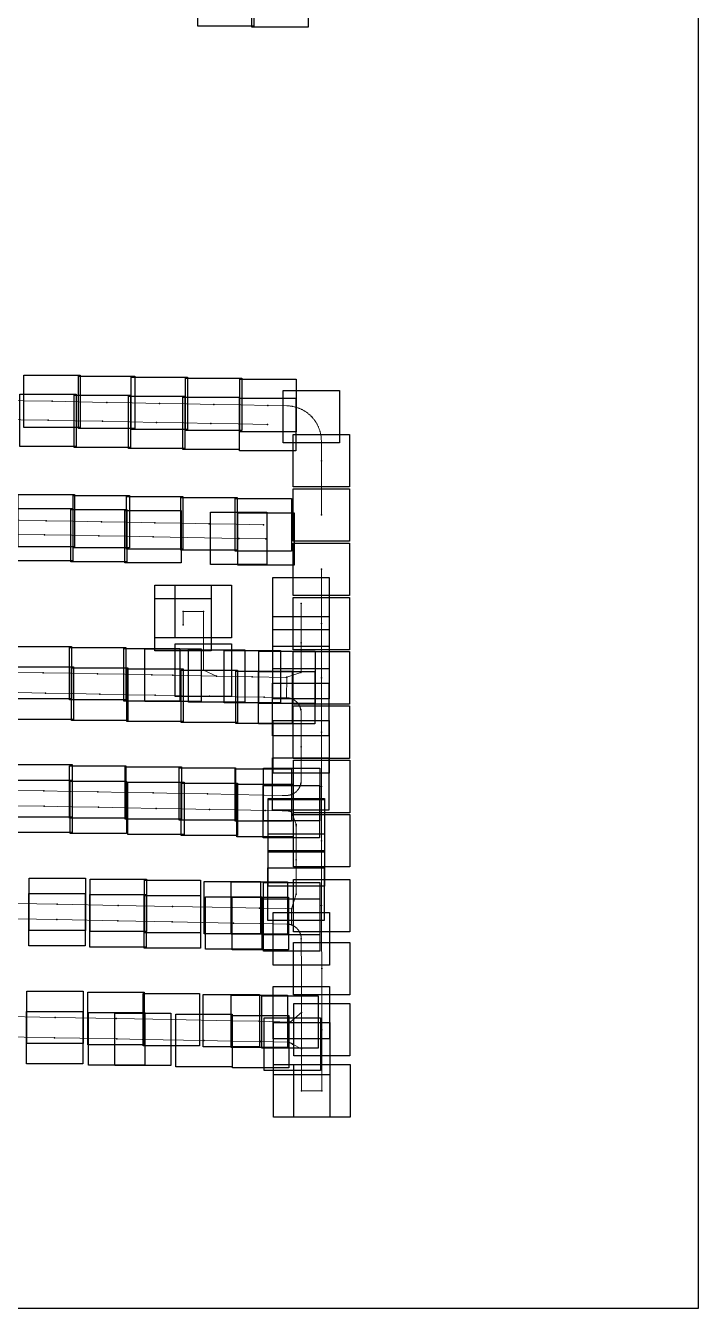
# Model space of a CAD drawing. Header units: millimetres. Extents: x 881174 to 1703730, y 372762 to 704197.
# Drawn here: x 885523 to 887011, y 665064 to 667898 of the extents above; entities that cross this region are included whole.
import ezdxf

# ---------------------------------------------------------------- set-up
doc = ezdxf.new("R2010")
doc.units = ezdxf.units.MM
for name, color, linetype, lineweight in [('2Block', 190, 'Continuous', 30), ('Capa1', 190, 'Continuous', 30), ('Exercise01', 190, 'Continuous', 30)]:
    doc.layers.add(name, color=color, linetype=linetype, lineweight=lineweight)
doc.layers.add('Polyline01', color=7, linetype='Continuous', lineweight=60, true_color=0xa451a4)

msp = doc.modelspace()

# ---------------------------------------------------------------- linework, layer by layer
at = {"layer": '2Block', "ltscale": 1.5}
for points in [[(885903.9, 668013.2), (886028.4, 668013.2), (886028.4, 667897.2), (885903.9, 667897.2)], [(886023.9, 668010.9), (886148.4, 668010.9), (886148.4, 667895), (886023.9, 667895)], [(885519.6, 667126.1), (885644.1, 667126.1), (885644.1, 667010.2), (885519.6, 667010.2)], [(885640.5, 667123.8), (885765, 667123.8), (885765, 667007.9), (885640.5, 667007.9)], [(885757.1, 667121.6), (885881.6, 667121.6), (885881.6, 667005.7), (885757.1, 667005.7)], [(885877.1, 667119.3), (886001.5, 667119.3), (886001.5, 667003.4), (885877.1, 667003.4)], [(885997, 667117), (886121.5, 667117), (886121.5, 667001.1), (885997, 667001.1)], [(885510.9, 667084.3), (885635.4, 667084.3), (885635.4, 666968.3), (885510.9, 666968.3)], [(885630.9, 667082), (885755.4, 667082), (885755.4, 666966.1), (885630.9, 666966.1)], [(885750.9, 667079.7), (885875.4, 667079.7), (885875.4, 666963.8), (885750.9, 666963.8)], [(885870.9, 667077.4), (885995.4, 667077.4), (885995.4, 666961.5), (885870.9, 666961.5)], [(885996.2, 667075), (886120.7, 667075), (886120.7, 666959.1), (885996.2, 666959.1)], [(886093.3, 667092.4), (886217.8, 667092.4), (886217.8, 666976.5), (886093.3, 666976.5)], [(886115.2, 666995), (886239.7, 666995), (886239.7, 666879.1), (886115.2, 666879.1)], [(886115.2, 666875), (886239.7, 666875), (886239.7, 666759.1), (886115.2, 666759.1)], [(885506.7, 666862.3), (885631.2, 666862.3), (885631.2, 666746.4), (885506.7, 666746.4)], [(885628.7, 666860), (885753.2, 666860), (885753.2, 666744.1), (885628.7, 666744.1)], [(885746.7, 666857.8), (885871.2, 666857.8), (885871.2, 666741.8), (885746.7, 666741.8)], [(885866.7, 666855.5), (885991.2, 666855.5), (885991.2, 666739.5), (885866.7, 666739.5)], [(885986.8, 666853.2), (886111.3, 666853.2), (886111.3, 666737.2), (885986.8, 666737.2)], [(885503.1, 666831.4), (885627.6, 666831.4), (885627.6, 666715.5), (885503.1, 666715.5)], [(885623.1, 666829.1), (885747.6, 666829.1), (885747.6, 666713.2), (885623.1, 666713.2)], [(885743.1, 666826.8), (885867.6, 666826.8), (885867.6, 666710.9), (885743.1, 666710.9)], [(885932.4, 666823.2), (886056.9, 666823.2), (886056.9, 666707.3), (885932.4, 666707.3)], [(885992.4, 666822.1), (886116.9, 666822.1), (886116.9, 666706.1), (885992.4, 666706.1)], [(886115.3, 666755), (886239.8, 666755), (886239.8, 666639.1), (886115.3, 666639.1)], [(886070.3, 666679.2), (886194.8, 666679.2), (886194.8, 666563.3), (886070.3, 666563.3)], [(885809.3, 666661.8), (885933.8, 666661.8), (885933.8, 666545.8), (885809.3, 666545.8)], [(885854.3, 666661.8), (885978.8, 666661.8), (885978.8, 666545.8), (885854.3, 666545.8)], [(885809.2, 666632.5), (885933.7, 666632.5), (885933.7, 666516.6), (885809.2, 666516.6)], [(886115.3, 666635), (886239.8, 666635), (886239.8, 666519.1), (886115.3, 666519.1)], [(886070.4, 666592.7), (886194.8, 666592.7), (886194.8, 666476.8), (886070.4, 666476.8)], [(885500.3, 666526.4), (885624.8, 666526.4), (885624.8, 666410.5), (885500.3, 666410.5)], [(885620.3, 666524.1), (885744.8, 666524.1), (885744.8, 666408.2), (885620.3, 666408.2)], [(885740.3, 666521.8), (885864.8, 666521.8), (885864.8, 666405.9), (885740.3, 666405.9)], [(885786.9, 666520.9), (885911.4, 666520.9), (885911.4, 666405), (885786.9, 666405)], [(885854.4, 666532), (885978.9, 666532), (885978.9, 666416.1), (885854.4, 666416.1)], [(885883.5, 666519.1), (886008, 666519.1), (886008, 666403.2), (885883.5, 666403.2)], [(885962.4, 666517.6), (886086.9, 666517.6), (886086.9, 666401.6), (885962.4, 666401.6)], [(886039, 666516.2), (886163.5, 666516.2), (886163.5, 666400.3), (886039, 666400.3)], [(886069.8, 666527), (886194.3, 666527), (886194.3, 666411), (886069.8, 666411)], [(886115.4, 666515), (886239.9, 666515), (886239.9, 666399.1), (886115.4, 666399.1)], [(885505, 666481.3), (885629.4, 666481.3), (885629.4, 666365.4), (885505, 666365.4)], [(885625, 666479), (885749.4, 666479), (885749.4, 666363.1), (885625, 666363.1)], [(885747.4, 666476.7), (885871.9, 666476.7), (885871.9, 666360.7), (885747.4, 666360.7)], [(885867.4, 666474.4), (885991.9, 666474.4), (885991.9, 666358.5), (885867.4, 666358.5)], [(885988.6, 666472.1), (886113.1, 666472.1), (886113.1, 666356.1), (885988.6, 666356.1)], [(886038.1, 666471.1), (886162.6, 666471.1), (886162.6, 666355.2), (886038.1, 666355.2)], [(886069.7, 666445), (886194.2, 666445), (886194.2, 666329.1), (886069.7, 666329.1)], [(886115.4, 666395), (886239.9, 666395), (886239.9, 666279.1), (886115.4, 666279.1)], [(886070.5, 666362.7), (886194.9, 666362.7), (886194.9, 666246.7), (886070.5, 666246.7)], [(886069.6, 666280.6), (886194.1, 666280.6), (886194.1, 666164.7), (886069.6, 666164.7)], [(885501.6, 666265.3), (885626.1, 666265.3), (885626.1, 666149.4), (885501.6, 666149.4)], [(885620.8, 666263), (885745.3, 666263), (885745.3, 666147.1), (885620.8, 666147.1)], [(885743.3, 666260.7), (885867.8, 666260.7), (885867.8, 666144.8), (885743.3, 666144.8)], [(885863.3, 666258.4), (885987.8, 666258.4), (885987.8, 666142.5), (885863.3, 666142.5)], [(885987.1, 666256.1), (886111.6, 666256.1), (886111.6, 666140.1), (885987.1, 666140.1)], [(886049.3, 666257.3), (886173.8, 666257.3), (886173.8, 666141.4), (886049.3, 666141.4)], [(886115.5, 666275), (886240, 666275), (886240, 666159.1), (886115.5, 666159.1)], [(885502.2, 666231.3), (885626.7, 666231.3), (885626.7, 666115.4), (885502.2, 666115.4)], [(885622.1, 666229), (885746.6, 666229), (885746.6, 666113.1), (885622.1, 666113.1)], [(885749.7, 666226.6), (885874.2, 666226.6), (885874.2, 666110.6), (885749.7, 666110.6)], [(885867.7, 666224.3), (885992.2, 666224.3), (885992.2, 666108.4), (885867.7, 666108.4)], [(885990.7, 666222), (886115.2, 666222), (886115.2, 666106.1), (885990.7, 666106.1)], [(886048.8, 666219.1), (886173.3, 666219.1), (886173.3, 666103.2), (886048.8, 666103.2)], [(886059.5, 666190.8), (886184, 666190.8), (886184, 666074.9), (886059.5, 666074.9)], [(886059.5, 666187.9), (886184, 666187.9), (886184, 666071.9), (886059.5, 666071.9)], [(886115.5, 666155), (886240, 666155), (886240, 666039.1), (886115.5, 666039.1)], [(886059.5, 666112.7), (886184, 666112.7), (886184, 665996.7), (886059.5, 665996.7)], [(886059.3, 666037), (886183.8, 666037), (886183.8, 665921.1), (886059.3, 665921.1)], [(885531.1, 666014.7), (885655.5, 666014.7), (885655.5, 665898.8), (885531.1, 665898.8)], [(885666, 666012.1), (885790.5, 666012.1), (885790.5, 665896.2), (885666, 665896.2)], [(885786, 666009.9), (885910.5, 666009.9), (885910.5, 665893.9), (885786, 665893.9)], [(885918, 666007.3), (886042.5, 666007.3), (886042.5, 665891.4), (885918, 665891.4)], [(885978, 666006.2), (886102.5, 666006.2), (886102.5, 665890.3), (885978, 665890.3)], [(886049.2, 666005), (886173.7, 666005), (886173.7, 665889.1), (886049.2, 665889.1)], [(886115.6, 666011.6), (886240.1, 666011.6), (886240.1, 665895.7), (886115.6, 665895.7)], [(885530.4, 665980.7), (885654.9, 665980.7), (885654.9, 665864.8), (885530.4, 665864.8)], [(885665.3, 665978.1), (885789.8, 665978.1), (885789.8, 665862.2), (885665.3, 665862.2)], [(885785.3, 665975.9), (885909.8, 665975.9), (885909.8, 665859.9), (885785.3, 665859.9)], [(885920.9, 665973.3), (886045.4, 665973.3), (886045.4, 665857.3), (885920.9, 665857.3)], [(885980.3, 665972.2), (886104.8, 665972.2), (886104.8, 665856.2), (885980.3, 665856.2)], [(886049.2, 665969), (886173.7, 665969), (886173.7, 665853.1), (886049.2, 665853.1)], [(886070.8, 665938.2), (886195.3, 665938.2), (886195.3, 665822.2), (886070.8, 665822.2)], [(886115.9, 665872.5), (886240.4, 665872.5), (886240.4, 665756.5), (886115.9, 665756.5)], [(886071.1, 665775.1), (886195.6, 665775.1), (886195.6, 665659.2), (886071.1, 665659.2)], [(885526.3, 665764.8), (885650.7, 665764.8), (885650.7, 665648.8), (885526.3, 665648.8)], [(885661.2, 665762.2), (885785.7, 665762.2), (885785.7, 665646.2), (885661.2, 665646.2)], [(885783.2, 665759.9), (885907.7, 665759.9), (885907.7, 665643.9), (885783.2, 665643.9)], [(885916.2, 665757.3), (886040.7, 665757.3), (886040.7, 665641.4), (885916.2, 665641.4)], [(885977.7, 665756.2), (886102.2, 665756.2), (886102.2, 665640.2), (885977.7, 665640.2)], [(886046.1, 665754.5), (886170.6, 665754.5), (886170.6, 665638.6), (886046.1, 665638.6)], [(885525.4, 665719.8), (885649.9, 665719.8), (885649.9, 665603.8), (885525.4, 665603.8)], [(885662.7, 665717.2), (885787.2, 665717.2), (885787.2, 665601.2), (885662.7, 665601.2)], [(885720.4, 665716.1), (885844.9, 665716.1), (885844.9, 665600.1), (885720.4, 665600.1)], [(885855.3, 665713.5), (885979.8, 665713.5), (885979.8, 665597.5), (885855.3, 665597.5)], [(886116.2, 665737.5), (886240.7, 665737.5), (886240.7, 665621.5), (886116.2, 665621.5)], [(885980.7, 665711.1), (886105.2, 665711.1), (886105.2, 665595.2), (885980.7, 665595.2)], [(886051.2, 665705.7), (886175.7, 665705.7), (886175.7, 665589.7), (886051.2, 665589.7)], [(886071.4, 665695.5), (886195.9, 665695.5), (886195.9, 665579.6), (886071.4, 665579.6)], [(886071.5, 665602.4), (886196, 665602.4), (886196, 665486.4), (886071.5, 665486.4)], [(886116.5, 665602.5), (886241, 665602.5), (886241, 665486.5), (886116.5, 665486.5)]]:
    msp.add_lwpolyline(points, close=True, dxfattribs=at)
at = {"layer": 'Capa1', "color": 1}
for p in [(885581.9, 667068.2), (885702.7, 667065.9), (885819.3, 667063.6), (885939.3, 667061.4), (886059.3, 667059.1), (885573.2, 667026.3), (885693.2, 667024), (885813.2, 667021.7), (885933.2, 667019.5), (886058.5, 667017.1), (886155.5, 667034.5), (886177.4, 666937), (885569, 666804.4), (885691, 666802), (885809, 666799.8), (885929, 666797.5), (886049.1, 666795.2), (886177.5, 666817), (885565.4, 666773.4), (885685.4, 666771.1), (885805.4, 666768.9), (885994.6, 666765.2), (886054.6, 666764.1), (886177.5, 666697), (886132.6, 666621.3), (885871.6, 666603.8), (885916.6, 666603.8), (885871.5, 666574.6), (886177.6, 666577), (886132.6, 666534.7), (885562.6, 666468.4), (885682.6, 666466.1), (885802.6, 666463.9), (885849.2, 666463), (885916.6, 666474), (885945.8, 666461.1), (886024.7, 666459.6), (886101.2, 666458.3), (886132.1, 666469), (886177.6, 666457), (885567.2, 666423.3), (885687.2, 666421), (885809.7, 666418.7), (885929.7, 666416.4), (886050.9, 666414.1), (886100.4, 666413.2), (886131.9, 666387.1), (886177.7, 666337), (886132.7, 666304.7), (886131.9, 666222.7), (885563.8, 666207.4), (885683.1, 666205.1), (885805.6, 666202.7), (885925.6, 666200.5), (886049.3, 666198.1), (886111.5, 666199.3), (886177.7, 666217), (885564.5, 666173.3), (885684.4, 666171), (885811.9, 666168.6), (885929.9, 666166.4), (886053, 666164), (886111.1, 666161.1), (886121.8, 666132.9), (886121.8, 666129.9), (886177.8, 666097), (886121.7, 666054.7), (886121.6, 665979.1), (885593.3, 665956.7), (885728.3, 665954.2), (885848.3, 665951.9), (885980.3, 665949.4), (886040.3, 665948.2), (886111.4, 665947), (886177.9, 665953.7), (885592.6, 665922.8), (885727.6, 665920.2), (885847.6, 665917.9), (885983.1, 665915.3), (886042.5, 665914.2), (886111.4, 665911.1), (886133, 665880.2), (886178.2, 665814.5), (886133.3, 665717.2), (885588.5, 665706.8), (885723.5, 665704.2), (885845.5, 665701.9), (885978.4, 665699.4), (886040, 665698.2), (886108.3, 665696.5), (885587.6, 665661.8), (885724.9, 665659.2), (885782.6, 665658.1), (885917.6, 665655.5), (886178.5, 665679.5), (886043, 665653.1), (886113.5, 665647.7), (886133.7, 665637.5), (886133.8, 665544.4), (886178.8, 665544.5)]:
    msp.add_point(p, dxfattribs=at)
at = {"layer": 'Exercise01', "ltscale": 1.5}
msp.add_lwpolyline([(881173.9, 665063.8), (887011, 665063.8), (887011, 673564.4), (881173.9, 673564.4)], close=True, dxfattribs=at)
at = {"layer": 'Polyline01', "lineweight": 0}
for points in [[(885459.3, 667070.5), (885519.3, 667069.4), (885581.9, 667068.2)], [(885581.9, 667068.2), (885639.3, 667067.1), (885702.7, 667065.9)], [(885702.7, 667065.9), (885759.3, 667064.8), (885819.3, 667063.6)], [(885819.3, 667063.6), (885879.3, 667062.5), (885939.3, 667061.4)], [(885939.3, 667061.4), (885999.3, 667060.2), (886059.3, 667059.1)], [(886059.3, 667059.1), (886100.9, 667058.3), (886103, 667058.2), (886104.3, 667058.1), (886105.7, 667058), (886107.1, 667057.9), (886108.4, 667057.8), (886109.8, 667057.6), (886111.1, 667057.4), (886112.5, 667057.2), (886113.8, 667057), (886115.1, 667056.7), (886117, 667056.3), (886118.3, 667056), (886119.6, 667055.6), (886120.9, 667055.3), (886122.2, 667054.9), (886123.5, 667054.5), (886124.8, 667054), (886126.1, 667053.6), (886127.4, 667053.1), (886128.6, 667052.6), (886129.9, 667052.1), (886131.1, 667051.5), (886132.4, 667051), (886133.6, 667050.4), (886134.8, 667049.8), (886136, 667049.1), (886137.2, 667048.5), (886138.4, 667047.8), (886139.6, 667047.1), (886140.8, 667046.4), (886141.9, 667045.7), (886143, 667044.9), (886144.2, 667044.2), (886145.3, 667043.4), (886146.4, 667042.6), (886147.4, 667041.7), (886148.5, 667040.9), (886149.6, 667040), (886150.6, 667039.1), (886151.6, 667038.2), (886152.6, 667037.3), (886153.6, 667036.4), (886154.6, 667035.4), (886155.5, 667034.5)], [(885454.1, 667028.6), (885513.2, 667027.5), (885573.2, 667026.3)], [(885573.2, 667026.3), (885633.2, 667025.2), (885693.2, 667024)], [(885693.2, 667024), (885753.2, 667022.9), (885813.2, 667021.7)], [(885813.2, 667021.7), (885873.2, 667020.6), (885933.2, 667019.5)], [(885933.2, 667019.5), (885993.2, 667018.3), (886058.5, 667017.1)], [(886155.5, 667034.5), (886156.8, 667033.1), (886157.7, 667032.1), (886158.6, 667031.1), (886159.5, 667030), (886160.3, 667029), (886161.2, 667027.9), (886162, 667026.8), (886162.8, 667025.7), (886163.6, 667024.6), (886164.4, 667023.5), (886165.1, 667022.3), (886165.8, 667021.2), (886166.5, 667020), (886167.2, 667018.8), (886167.9, 667017.6), (886168.5, 667016.4), (886169.1, 667015.2), (886169.7, 667014), (886170.3, 667012.8), (886170.9, 667011.5), (886171.4, 667010.3), (886171.9, 667009), (886172.4, 667007.7), (886172.9, 667006.5), (886173.3, 667005.2), (886173.7, 667003.9), (886174.1, 667002.6), (886174.5, 667001.3), (886174.9, 667000), (886175.2, 666998.6), (886175.5, 666997.3), (886175.8, 666996), (886176.1, 666994.6), (886176.3, 666993.3), (886176.6, 666991.2), (886176.8, 666989.8), (886177, 666988.5), (886177.1, 666987.1), (886177.2, 666985.8), (886177.3, 666984.4), (886177.3, 666983), (886177.4, 666981.7), (886177.4, 666980.3), (886177.4, 666937)], [(886177.4, 666937), (886177.5, 666817)], [(885449, 666806.6), (885509, 666805.5), (885569, 666804.4)], [(885569, 666804.4), (885629, 666803.2), (885691, 666802)], [(885691, 666802), (885749, 666800.9), (885809, 666799.8)], [(885809, 666799.8), (885869, 666798.6), (885929, 666797.5)], [(885929, 666797.5), (885989, 666796.4), (886049.1, 666795.2)], [(885449.5, 666775.7), (885505.4, 666774.6), (885565.4, 666773.4)], [(885565.4, 666773.4), (885625.4, 666772.3), (885685.4, 666771.1)], [(885685.4, 666771.1), (885745.4, 666770), (885805.4, 666768.9)], [(885805.4, 666768.9), (885994.6, 666765.2)], [(885994.6, 666765.2), (886054.6, 666764.1)], [(886132.6, 666534.7), (886132.6, 666594.8), (886132.6, 666621.3)], [(885871.6, 666603.8), (885871.5, 666574.6)], [(885916.6, 666603.8), (885871.6, 666603.8)], [(885916.6, 666474), (885916.6, 666538.5), (885916.6, 666603.8)], [(885562.6, 666468.4), (885502.6, 666469.6), (885442.6, 666470.7)], [(885682.6, 666466.1), (885622.6, 666467.3), (885562.6, 666468.4)], [(885802.6, 666463.9), (885742.6, 666465), (885682.6, 666466.1)], [(885849.2, 666463), (885802.6, 666463.9)], [(885945.8, 666461.1), (885849.2, 666463)], [(886024.7, 666459.6), (885945.8, 666461.1)], [(886101.2, 666458.3), (886101.1, 666458.2), (886100.7, 666458.2), (886100.4, 666458.2), (886100, 666458.2), (886099.6, 666458.2), (886099.2, 666458.2), (886024.7, 666459.6)], [(886100.4, 666413.2), (886101.2, 666458.3)], [(886101.2, 666458.3), (886132.1, 666469)], [(885567.2, 666423.3), (885507.2, 666424.5), (885444.7, 666425.7)], [(885687.2, 666421), (885627.2, 666422.2), (885567.2, 666423.3)], [(885809.7, 666418.7), (885747.2, 666419.9), (885687.2, 666421)], [(885929.7, 666416.4), (885869.7, 666417.6), (885809.7, 666418.7)], [(886050.9, 666414.1), (885989.7, 666415.3), (885929.7, 666416.4)], [(886100.4, 666413.2), (886050.9, 666414.1)], [(886131.9, 666387.1), (886131.8, 666387.6), (886131.7, 666388.2), (886131.5, 666388.7), (886131.4, 666389.3), (886131.2, 666389.8), (886131, 666390.4), (886130.9, 666390.9), (886130.7, 666391.5), (886130.5, 666392), (886130.3, 666392.6), (886130, 666393.1), (886129.8, 666393.6), (886129.6, 666394.1), (886129.3, 666394.7), (886129.1, 666395.2), (886128.8, 666395.7), (886128.5, 666396.2), (886128.2, 666396.7), (886127.9, 666397.2), (886127.6, 666397.7), (886127.3, 666398.2), (886127, 666398.6), (886126.7, 666399.1), (886126.4, 666399.6), (886126, 666400), (886125.7, 666400.5), (886125.3, 666401), (886124.9, 666401.4), (886124.6, 666401.8), (886124.2, 666402.3), (886123.8, 666402.7), (886123.4, 666403.1), (886123, 666403.5), (886122.6, 666403.9), (886122.2, 666404.3), (886121.7, 666404.7), (886121.3, 666405.1), (886120.9, 666405.5), (886120.4, 666405.8), (886120, 666406.2), (886119.5, 666406.5), (886119.1, 666406.9), (886118.6, 666407.2), (886118.1, 666407.5), (886117.6, 666407.9), (886117.1, 666408.2), (886116.7, 666408.5), (886116.2, 666408.8), (886115.6, 666409.1), (886115.1, 666409.3), (886114.6, 666409.6), (886114.1, 666409.8), (886113.6, 666410.1), (886113.1, 666410.3), (886112.5, 666410.6), (886112, 666410.8), (886111.5, 666411), (886110.9, 666411.2), (886110.4, 666411.4), (886109.8, 666411.6), (886109.3, 666411.7), (886108.8, 666411.9), (886108.2, 666412.1), (886107.6, 666412.2), (886107.1, 666412.3), (886106.5, 666412.5), (886106, 666412.6), (886105.4, 666412.7), (886104.8, 666412.8), (886104.2, 666412.9), (886103.7, 666412.9), (886103.1, 666413), (886102.5, 666413.1), (886102, 666413.1), (886101.4, 666413.1), (886100.4, 666413.2)], [(886132.7, 666304.7), (886132.7, 666373), (886132.7, 666380.2), (886132.7, 666380.8), (886132.6, 666381.3), (886132.6, 666381.9), (886132.6, 666382.5), (886132.5, 666383.1), (886132.5, 666383.6), (886132.4, 666384.2), (886132.3, 666384.8), (886132.3, 666385.4), (886132.2, 666385.9), (886132.1, 666386.5), (886131.9, 666387.1)], [(886131.9, 666222.7), (886131.7, 666222.1), (886131.6, 666221.6), (886131.4, 666221), (886131.3, 666220.5), (886131.1, 666219.9), (886130.9, 666219.4), (886130.7, 666218.8), (886130.5, 666218.3), (886130.3, 666217.7), (886130.1, 666217.2), (886129.9, 666216.7), (886129.6, 666216.2), (886129.4, 666215.6), (886129.1, 666215.1), (886128.8, 666214.6), (886128.6, 666214.1), (886128.3, 666213.6), (886128, 666213.1), (886127.7, 666212.6), (886127.4, 666212.1), (886127.1, 666211.6), (886126.7, 666211.2), (886126.4, 666210.7), (886126.1, 666210.2), (886125.7, 666209.8), (886125.3, 666209.3), (886125, 666208.9), (886124.6, 666208.5), (886124.2, 666208), (886123.8, 666207.6), (886123.4, 666207.2), (886123, 666206.8), (886122.6, 666206.4), (886122.2, 666206), (886121.8, 666205.6), (886121.4, 666205.2), (886120.9, 666204.8), (886120.5, 666204.5), (886120, 666204.1), (886119.6, 666203.8), (886119.1, 666203.4), (886118.6, 666203.1), (886118.1, 666202.8), (886117.7, 666202.4), (886117.2, 666202.1), (886116.7, 666201.8), (886116.2, 666201.5), (886115.7, 666201.3), (886115.2, 666201), (886114.7, 666200.7), (886114.2, 666200.5), (886113.6, 666200.2), (886113.1, 666200), (886112.6, 666199.7), (886112.1, 666199.5), (886111.5, 666199.3)], [(885563.8, 666207.4), (885503.1, 666208.5), (885440.6, 666209.7)], [(885683.1, 666205.1), (885623.1, 666206.2), (885563.8, 666207.4)], [(885805.6, 666202.7), (885743.1, 666203.9), (885683.1, 666205.1)], [(885925.6, 666200.5), (885865.6, 666201.6), (885805.6, 666202.7)], [(886049.3, 666198.1), (885985.6, 666199.3), (885925.6, 666200.5)], [(886111.5, 666199.3), (886111, 666199.1), (886110.4, 666198.9), (886109.9, 666198.7), (886109.3, 666198.6), (886108.8, 666198.4), (886108.2, 666198.3), (886107.7, 666198.1), (886107.1, 666198), (886106.5, 666197.9), (886106, 666197.7), (886105.4, 666197.6), (886104.8, 666197.5), (886104.3, 666197.5), (886103.7, 666197.4), (886103.1, 666197.3), (886102.6, 666197.3), (886102, 666197.2), (886101.4, 666197.2), (886100.8, 666197.2), (886100.3, 666197.2), (886099.7, 666197.1), (886099.1, 666197.2), (886091, 666197.3), (886049.3, 666198.1)], [(886111.5, 666199.3), (886111.1, 666161.1)], [(885564.5, 666173.3), (885504.9, 666174.5), (885439.9, 666175.7)], [(885684.4, 666171), (885624.9, 666172.2), (885564.5, 666173.3)], [(885811.9, 666168.6), (885744.9, 666169.9), (885684.4, 666171)], [(885929.9, 666166.4), (885869.9, 666167.5), (885811.9, 666168.6)], [(886053, 666164), (885989.9, 666165.2), (885929.9, 666166.4)], [(886111.1, 666161.1), (886110.5, 666161.3), (886110, 666161.5), (886109.4, 666161.7), (886108.9, 666161.9), (886108.3, 666162), (886107.8, 666162.2), (886107.2, 666162.3), (886106.6, 666162.4), (886106.1, 666162.5), (886105.5, 666162.6), (886104.9, 666162.7), (886104.4, 666162.8), (886103.8, 666162.9), (886103.2, 666163), (886102.6, 666163), (886102.1, 666163.1), (886101.5, 666163.1), (886100.5, 666163.1), (886090.6, 666163.3), (886053, 666164)], [(886111.1, 666161.1), (886121.8, 666132.9)], [(886121.7, 666054.7), (886121.8, 666069.4), (886121.8, 666129.9)], [(886121.8, 666129.9), (886121.8, 666132.9)], [(886121.6, 665979.1), (886121.7, 666054.7)], [(886111.4, 665947), (886121.6, 665979.1)], [(885593.3, 665956.7), (885458.3, 665959.3)], [(885728.3, 665954.2), (885593.3, 665956.7)], [(885848.3, 665951.9), (885728.3, 665954.2)], [(885980.3, 665949.4), (885848.3, 665951.9)], [(886040.3, 665948.2), (885980.3, 665949.4)], [(886111.4, 665947), (886097.9, 665947.1), (886040.3, 665948.2)], [(886111.4, 665911.1), (886111.4, 665947)], [(886133.7, 665637.5), (886133.3, 665717.2)], [(885917.6, 665655.5), (885782.6, 665658.1)], [(886133.7, 665637.5), (886113.5, 665647.7)], [(886133.8, 665544.4), (886133.7, 665637.5)], [(886133.8, 665544.4), (886178.8, 665544.5)]]:
    msp.add_lwpolyline(points, dxfattribs=at).dxf.unprotected_set("ltscale", 0)
at = {"layer": 'Polyline01', "lineweight": 0, "flags": 128}
for points in [[(886177.6, 666577), (886177.5, 666697)], [(886177.6, 666457), (886177.6, 666517), (886177.6, 666577)], [(886177.7, 666337), (886177.6, 666457)], [(886177.7, 666217), (886177.7, 666337)], [(886132.7, 666304.7), (886132.7, 666230.1), (886132.7, 666229.5), (886132.7, 666228.9), (886132.7, 666228.4), (886132.7, 666227.8), (886132.6, 666227.2), (886132.5, 666226.6), (886132.5, 666226.1), (886132.4, 666225.5), (886132.3, 666224.9), (886132.2, 666224.4), (886132.1, 666223.8), (886132, 666223.2), (886131.9, 666222.7)], [(886177.8, 666097), (886177.8, 666157), (886177.7, 666217)], [(886177.9, 665953.7), (886177.8, 666037), (886177.8, 666097)], [(886178.2, 665814.5), (886178, 665889.5), (886177.9, 665953.7)], [(885592.6, 665922.8), (885457.6, 665925.3)], [(885727.6, 665920.2), (885592.6, 665922.8)], [(885847.6, 665917.9), (885727.6, 665920.2)], [(885983.1, 665915.3), (885847.6, 665917.9)], [(886042.5, 665914.2), (885983.1, 665915.3)], [(886111.4, 665911.1), (886110.7, 665911.3), (886110.2, 665911.5), (886109.6, 665911.7), (886109.1, 665911.8), (886108.5, 665912), (886107.9, 665912.1), (886107.4, 665912.3), (886106.8, 665912.4), (886106.3, 665912.5), (886105.7, 665912.6), (886105.1, 665912.7), (886104.5, 665912.8), (886104, 665912.8), (886103.4, 665912.9), (886102.8, 665913), (886102.3, 665913), (886101.7, 665913), (886100.7, 665913.1), (886042.5, 665914.2)], [(886133, 665880.2), (886133, 665881.3), (886133, 665881.9), (886132.9, 665882.5), (886132.9, 665883), (886132.8, 665883.6), (886132.8, 665884.2), (886132.7, 665884.8), (886132.6, 665885.3), (886132.5, 665885.9), (886132.4, 665886.4), (886132.3, 665887), (886132.2, 665887.6), (886132, 665888.1), (886131.9, 665888.7), (886131.7, 665889.3), (886131.6, 665889.8), (886131.4, 665890.3), (886131.2, 665890.9), (886131, 665891.4), (886130.8, 665892), (886130.6, 665892.5), (886130.4, 665893), (886130.1, 665893.6), (886129.9, 665894.1), (886129.7, 665894.6), (886129.4, 665895.1), (886129.1, 665895.6), (886128.9, 665896.1), (886128.6, 665896.6), (886128.3, 665897.1), (886128, 665897.6), (886127.7, 665898.1), (886127.3, 665898.6), (886127, 665899.1), (886126.7, 665899.5), (886126.3, 665900), (886126, 665900.5), (886125.6, 665900.9), (886125.3, 665901.3), (886124.9, 665901.8), (886124.5, 665902.2), (886124.1, 665902.6), (886123.7, 665903.1), (886123.3, 665903.5), (886122.9, 665903.9), (886122.5, 665904.3), (886122.1, 665904.7), (886121.6, 665905), (886121.2, 665905.4), (886120.7, 665905.8), (886120.3, 665906.1), (886119.8, 665906.5), (886119.4, 665906.8), (886118.9, 665907.2), (886118.4, 665907.5), (886117.9, 665907.8), (886117.5, 665908.1), (886117, 665908.4), (886116.5, 665908.7), (886116, 665909), (886115.5, 665909.3), (886114.9, 665909.5), (886114.4, 665909.8), (886113.9, 665910), (886113.4, 665910.3), (886112.9, 665910.5), (886112.3, 665910.7), (886111.8, 665910.9), (886111.4, 665911.1)], [(886133.3, 665717.2), (886133.3, 665728.8), (886133.4, 665729.4), (886133.4, 665730.1), (886133.2, 665804.6), (886133, 665880.2)], [(886178.5, 665679.5), (886178.3, 665754.5), (886178.2, 665814.5)], [(886133.3, 665717.2), (886108.3, 665696.5)], [(885588.5, 665706.8), (885453.5, 665709.4)], [(885723.5, 665704.2), (885588.5, 665706.8)], [(885845.5, 665701.9), (885723.5, 665704.2)], [(885978.4, 665699.4), (885845.5, 665701.9)], [(886040, 665698.2), (885978.4, 665699.4)], [(886108.3, 665696.5), (886040, 665698.2)], [(885587.6, 665661.8), (885452.7, 665664.4)], [(885724.9, 665659.2), (885643.6, 665660.7), (885587.6, 665661.8)], [(885782.6, 665658.1), (885724.9, 665659.2)], [(886043, 665653.1), (885977.6, 665654.4), (885917.6, 665655.5)], [(886178.8, 665544.5), (886178.6, 665619.5), (886178.5, 665679.5)], [(886113.5, 665647.7), (886112.1, 665648.8), (886111.2, 665649.3), (886110.9, 665649.5), (886110.5, 665649.6), (886110.2, 665649.8), (886109.8, 665650), (886109.5, 665650.1), (886109.1, 665650.3), (886108.8, 665650.4), (886108.4, 665650.6), (886108.1, 665650.7), (886107.7, 665650.8), (886107.3, 665651), (886107, 665651.1), (886106.6, 665651.2), (886106.2, 665651.3), (886105.9, 665651.4), (886105.5, 665651.5), (886105.1, 665651.6), (886104.7, 665651.6), (886104.4, 665651.7), (886104, 665651.8), (886103.6, 665651.8), (886103.2, 665651.9), (886102.8, 665651.9), (886102.5, 665651.9), (886102.3, 665652), (886043, 665653.1)]]:
    msp.add_lwpolyline(points, dxfattribs=at).dxf.unprotected_set("ltscale", 0)
at = {"layer": 'Polyline01', "lineweight": 0}
for points in [[(886132.1, 666469, 0.043398), (886132.7, 666485.6), (886132.6, 666534.7)], [(885945.8, 666461.1), (885916.6, 666474, -1.194813)]]:
    msp.add_lwpolyline(points, format="xyb", dxfattribs=at).dxf.unprotected_set("ltscale", 0)

doc.saveas('drawing.dxf')
